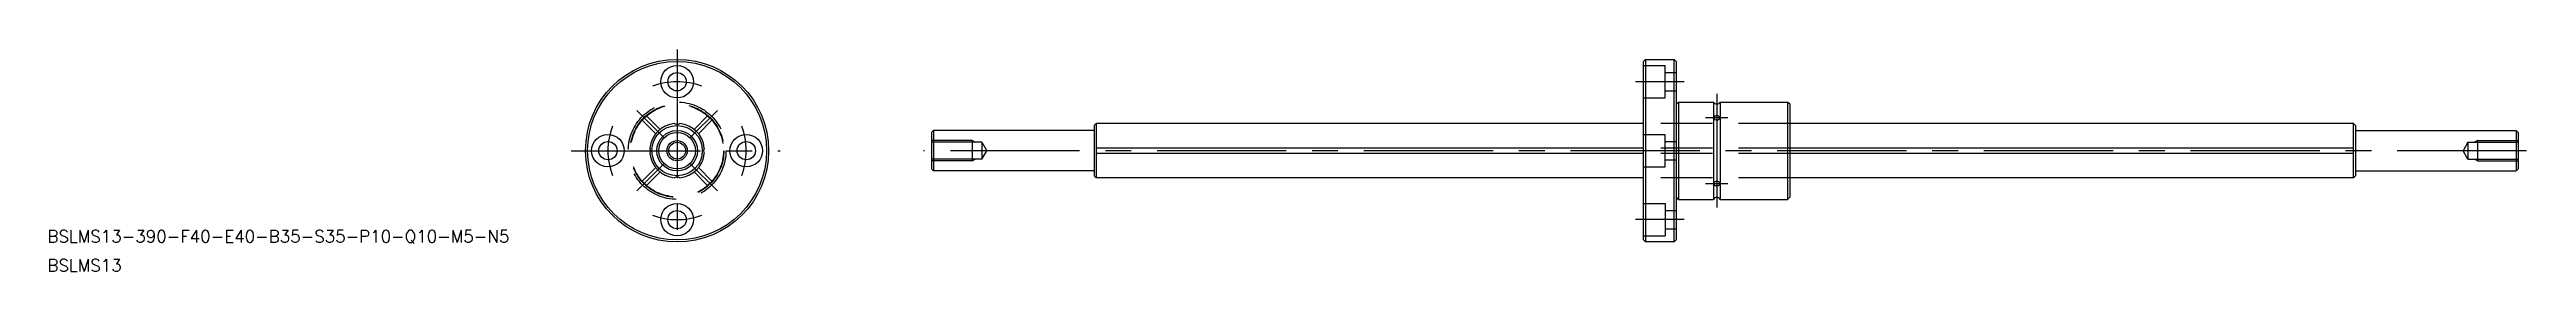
# Model space of a CAD drawing. Extents: x -154 to 455, y -30 to 25.
import ezdxf

# ---------------------------------------------------------------- set-up
doc = ezdxf.new("R2010")
doc.units = 0
doc.linetypes.add('CENTER', pattern=[50.8, 31.75, -6.35, 6.35, -6.35])
doc.linetypes.add('DASHED', pattern=[19.05, 12.7, -6.35])
doc.layers.get('0').update_dxf_attribs({"linetype": 'CONTINUOUS'})
doc.layers.add('CENTER', color=1, linetype='CENTER')
doc.styles.get("Standard").update_dxf_attribs({"font": 'txt.shx', "height": 3, "bigfont": 'bigfont.shx'})

# ---------------------------------------------------------------- blocks, each defined once
blk = doc.blocks.new('*U4')
at = {"color": 7, "linetype": 'CONTINUOUS'}
blk.add_text('BSLMS13-390-F40-E40-B35-S35-P10-Q10-M5-N5', height=3, dxfattribs=at).set_placement((-154.75, -22.62))
blk = doc.blocks.new('*U5')
at = {"color": 7, "linetype": 'CONTINUOUS'}
blk.add_text('BSLMS13', height=3, dxfattribs=at).set_placement((-154.75, -29.78))

msp = doc.modelspace()

# ---------------------------------------------------------------- linework, layer by layer
at = {"color": 7, "linetype": 'CONTINUOUS'}
for p, q in [((238.03, 22.5), (237.53, 22)), ((237.53, -22), (237.53, 22)), ((238.03, 22.5), (238.03, -22.5)), ((238.03, 22.5), (245.03, 22.5)), ((245.03, -22.5), (245.03, 22.5)), ((245.03, 22.5), (245.53, 22)), ((245.53, 22), (245.53, -22)), ((102.53, 6.2), (103, 6.67)), ((102.53, 6.2), (102.53, -6.2)), ((237.53, 6.67), (103, 6.67)), ((103.03, 6.67), (103.03, -6.67)), ((246.13, 12), (245.53, 11.4)), ((246.13, 12), (246.13, -12)), ((246.13, 12), (254.73, 12)), ((254.73, 12), (254.73, -12)), ((256.33, 12), (256.33, -12)), ((256.33, 12), (272.93, 12)), ((272.93, 12), (272.93, -12)), ((273.53, 11.4), (272.93, 12)), ((273.53, -11.4), (273.53, 11.4)), ((412.06, 6.67), (273.53, 6.67)), ((412.03, -6.67), (412.03, 6.67)), ((412.53, 6.2), (412.06, 6.67)), ((412.53, 6.2), (412.53, -6.2)), ((62.53, 4.5), (63.03, 5)), ((62.53, 4.5), (62.53, -4.5)), ((63.03, 5), (63.03, -5)), ((102.53, 5), (63.03, 5)), ((237.53, 0.66), (103.03, 0.66)), ((412.03, 0.66), (273.53, 0.66)), ((412.53, 5), (452.03, 5)), ((452.03, 5), (452.03, -5)), ((452.53, 4.5), (452.03, 5)), ((452.53, 4.5), (452.53, -4.5)), ((62.53, -4.5), (63.03, -5)), ((102.53, -5), (63.03, -5)), ((237.53, -0.66), (103.03, -0.66)), ((412.03, -0.66), (273.53, -0.66)), ((412.53, -5), (452.03, -5)), ((452.53, -4.5), (452.03, -5)), ((102.53, -6.2), (103, -6.67)), ((237.53, -6.67), (103, -6.67)), ((246.13, -12), (245.53, -11.4)), ((246.13, -12), (254.73, -12)), ((256.33, -12), (272.93, -12)), ((272.93, -12), (273.53, -11.4)), ((412.06, -6.67), (273.53, -6.67)), ((412.53, -6.2), (412.06, -6.67)), ((237.53, -22), (238.03, -22.5)), ((245.03, -22.5), (238.03, -22.5)), ((245.03, -22.5), (245.53, -22))]:
    msp.add_line(p, q, dxfattribs=at)
at = {"color": 3, "linetype": 'DASHED'}
for p, q in [((237.53, 21), (242.83, 21)), ((242.83, 13), (242.83, 21)), ((242.83, 19.25), (245.53, 19.25)), ((237.53, 13), (242.83, 13)), ((242.83, 14.75), (245.53, 14.75)), ((-5.24, 4.18), (-8.64, 7.58)), ((-4.18, 5.24), (-7.58, 8.64)), ((7.58, 8.64), (4.18, 5.24)), ((8.64, 7.58), (5.24, 4.18)), ((273.53, 6.67), (237.53, 6.67)), ((72.53, 2.5), (62.53, 2.5)), ((74.93, 2.07), (62.53, 2.07)), ((72.53, 2.5), (72.53, -2.5)), ((72.53, 2.5), (73.28, 2.07)), ((74.93, 2.07), (74.93, -2.07)), ((74.93, 2.07), (76.12, 0)), ((74.93, -2.07), (76.12, 0)), ((237.53, 4), (242.83, 4)), ((273.53, 0.66), (237.53, 0.66)), ((242.83, -4), (242.83, 4)), ((242.83, 2.25), (245.53, 2.25)), ((440.13, 2.07), (438.94, 0)), ((440.13, -2.07), (438.94, 0)), ((440.13, 2.07), (452.53, 2.07)), ((440.13, 2.07), (440.13, -2.07)), ((442.53, 2.5), (441.78, 2.07)), ((442.53, 2.5), (452.53, 2.5)), ((442.53, 2.5), (442.53, -2.5)), ((-5.24, -4.18), (-8.64, -7.58)), ((-4.18, -5.24), (-7.58, -8.64)), ((7.58, -8.64), (4.18, -5.24)), ((8.64, -7.58), (5.24, -4.18)), ((74.93, -2.07), (62.53, -2.07)), ((72.53, -2.5), (62.53, -2.5)), ((72.53, -2.5), (73.28, -2.07)), ((273.53, -0.66), (237.53, -0.66)), ((237.53, -4), (242.83, -4)), ((242.83, -2.25), (245.53, -2.25)), ((440.13, -2.07), (452.53, -2.07)), ((442.53, -2.5), (441.78, -2.07)), ((442.53, -2.5), (452.53, -2.5)), ((273.53, -6.67), (237.53, -6.67)), ((237.53, -13), (242.83, -13)), ((242.83, -13), (242.83, -21)), ((242.83, -14.75), (245.53, -14.75)), ((237.53, -21), (242.83, -21)), ((242.83, -19.25), (245.53, -19.25))]:
    msp.add_line(p, q, dxfattribs=at)
at = {"color": 7, "linetype": 'CONTINUOUS'}
for centre, radius in [((0, 0), 22.5), ((0, 0), 22), ((0, 17), 4), ((0, 17), 2.25), ((0, 0), 6.2), ((-17, 0), 4), ((-17, 0), 2.25), ((0, 0), 5), ((0, 0), 4.5), ((0, 0), 2.07), ((17, 0), 4), ((17, 0), 2.25), ((0, -17), 4), ((0, -17), 2.25)]:
    msp.add_circle(centre, radius, dxfattribs=at)
at = {"color": 3, "linetype": 'DASHED'}
for radius in [12, 11.5, 11.4]:
    msp.add_circle((0, 0), radius, dxfattribs=at)
at = {"color": 3, "linetype": 'CONTINUOUS'}
msp.add_circle((0, 0), 2.5, dxfattribs=at)
at = {"color": 7, "linetype": 'CONTINUOUS'}
for centre, radius, start, end in [((0, 0), 6.7, 95.66302, 174.33698), ((0, 7.89), 1.39, 241.59897, 298.40103), ((0, 0), 6.7, 5.66302, 84.33698), ((255.53, 12.39), 0.89, 205.98923, 334.01077), ((255.27, 8.11), 0.49, 114.12209, 177.08548), ((255.36, 8.18), 0.583, 184.73215, 240.93282), ((255.53, 7.43), 1.21, 67.68369, 112.31631), ((255.53, 8.81), 1.23, 248.44783, 291.55217), ((255.7, 8.18), 0.583, 299.06718, 355.26785), ((255.79, 8.11), 0.49, 2.91452, 65.87791), ((-7.89, 0), 1.39, 331.59897, 28.40103), ((7.89, 0), 1.39, 151.59897, 208.40103), ((0, 0), 6.7, 185.66302, 264.33698), ((0, 0), 6.7, 275.66302, 354.33698), ((0, -7.89), 1.39, 61.59897, 118.40103), ((255.53, -12.39), 0.89, 25.98923, 154.01077), ((255.36, -8.18), 0.583, 119.06718, 175.26785), ((255.27, -8.11), 0.49, 182.91452, 245.87791), ((255.53, -7.43), 1.21, 247.68369, 292.31631), ((255.53, -8.81), 1.23, 68.44783, 111.55217), ((255.7, -8.18), 0.583, 4.73215, 60.93282), ((255.79, -8.11), 0.49, 294.12209, 357.08548)]:
    msp.add_arc(centre, radius, start, end, dxfattribs=at)
at = {"layer": 'CENTER', "color": 1, "linetype": 'CENTER'}
for p, q in [((0, 24.94), (0, -24.71)), ((247.53, 17), (235.53, 17)), ((255.53, 14), (255.53, -14)), ((258.28, 8.13), (252.78, 8.13)), ((-26.01, 0), (25.3, 0)), ((454.53, 0), (60.53, 0)), ((258.28, -8.13), (252.78, -8.13)), ((247.53, -17), (235.53, -17))]:
    msp.add_line(p, q, dxfattribs=at)
at = {"layer": 'CENTER', "color": 1, "linetype": 'CONTINUOUS'}
for p, q in [((-3.32, 3.32), (-9.9, 9.9)), ((9.9, 9.9), (3.32, 3.32)), ((-3.32, -3.32), (-9.9, -9.9)), ((9.9, -9.9), (3.32, -3.32))]:
    msp.add_line(p, q, dxfattribs=at)
at = {"layer": 'CENTER', "color": 1, "linetype": 'CENTER'}
for start, end in [(69.04864, 110.95136), (159.04864, 200.95136), (339.04864, 20.95136), (249.04864, 290.95136)]:
    msp.add_arc((0, 0), 17, start, end, dxfattribs=at)

# ---------------------------------------------------------------- block references
at = {"color": 7, "linetype": 'CONTINUOUS'}
for name in ['*U4', '*U5']:
    msp.add_blockref(name, (0, 0), dxfattribs=at)

doc.saveas('drawing.dxf')
